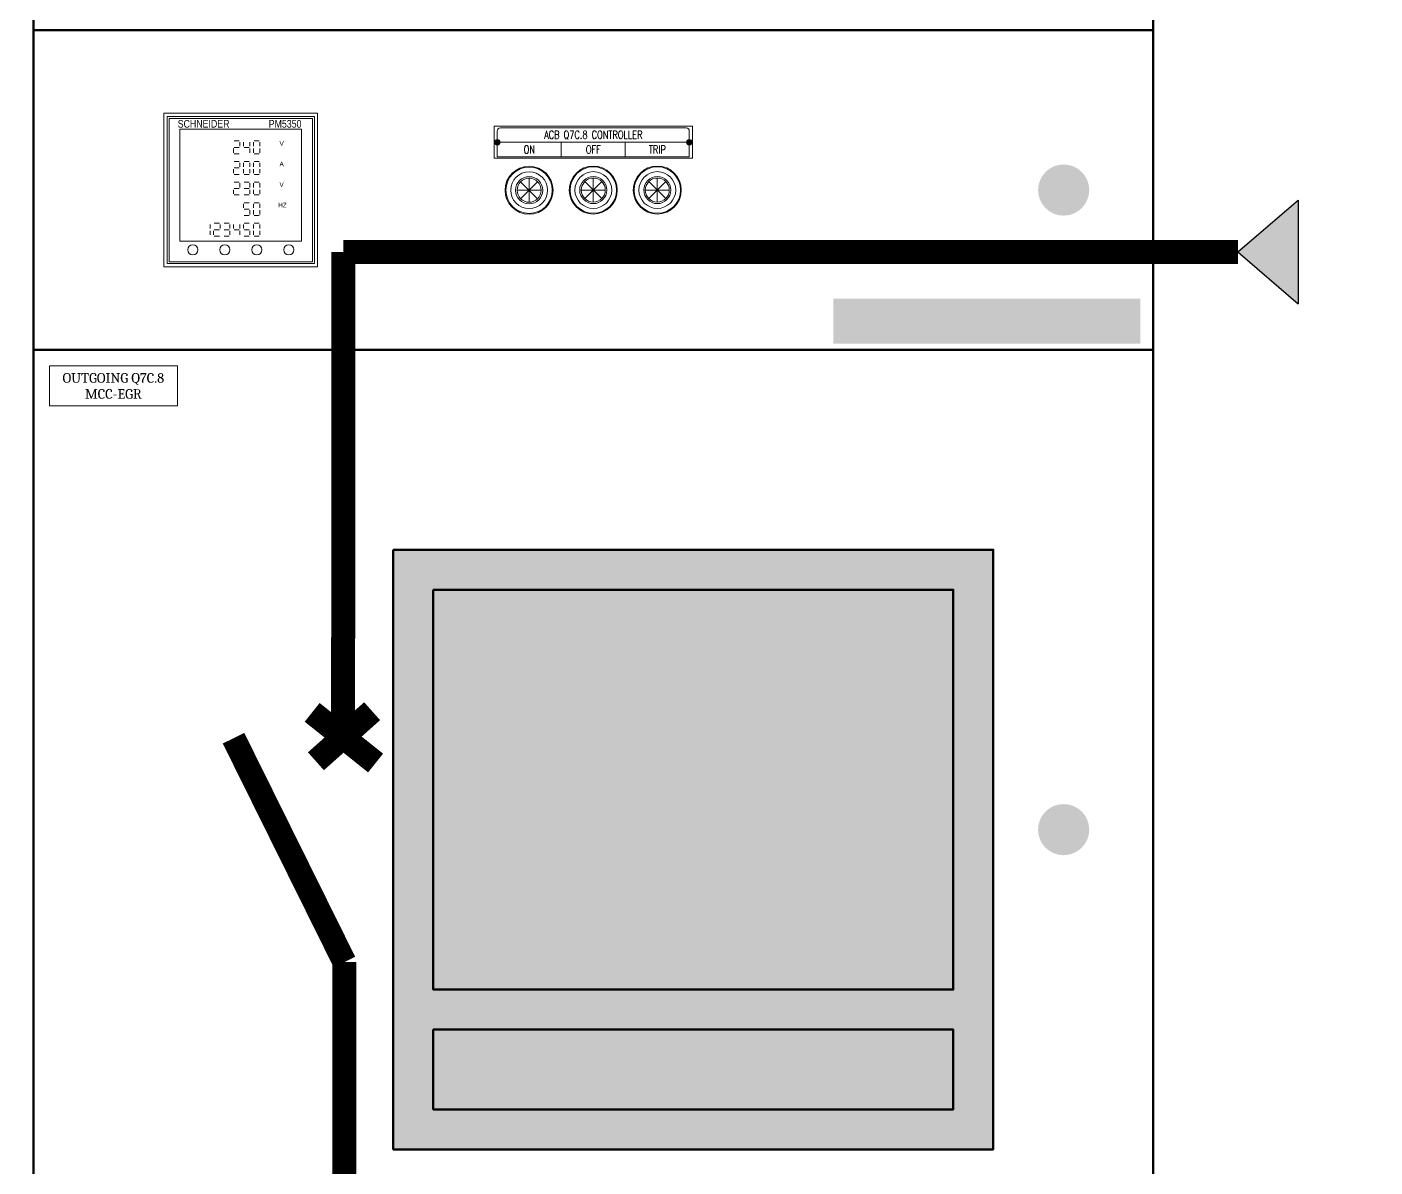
# Model space of a CAD drawing. Header units: millimetres. Extents: x -116965 to 323937, y 291661 to 566926.
# Drawn here: x -47836 to -46993, y 305226 to 305939 of the extents above; entities that cross this region are included whole.
import ezdxf
from ezdxf.enums import TextEntityAlignment as Align

# ---------------------------------------------------------------- set-up
doc = ezdxf.new("R2010")
doc.units = ezdxf.units.MM
doc.layers.get('0').update_dxf_attribs({"lineweight": 18})
for name, color, linetype, lineweight in [('BASE', 7, 'Continuous', 15), ('hw_Punch', 3, 'Continuous', 9), ('hw_Text', 7, 'Continuous', 13)]:
    doc.layers.add(name, color=color, linetype=linetype, lineweight=lineweight)
doc.layers.add('C00-00-00', color=7, linetype='Continuous')
for name, color, linetype, true_color in [('C32-AD-3C', 7, 'Continuous', 0x32ad3c), ('C34-3A-40', 7, 'Continuous', 0x343a40), ('C49-50-57', 7, 'Continuous', 0x495057), ('CAD-B5-BD', 7, 'Continuous', 0xadb5bd), ('CB1-00-43', 7, 'Continuous', 0xb10043)]:
    doc.layers.add(name, color=color, linetype=linetype, true_color=true_color)
doc.styles.add('hw_Block', font='complex.shx', dxfattribs={"width": 0.75})
doc.styles.add('hw_Block.', font='Cambria.ttf')
doc.styles.add('VnArial', font='')
doc.styles.get('VnArial').set_extended_font_data('.VnArial NarrowH')

# ---------------------------------------------------------------- blocks, each defined once
blk = doc.blocks.new('*U1759')
at = {"color": 1}
for p, q in [((-7.5, 0), (7.5, 0)), ((5.3, 5.3), (-5.3, -5.3)), ((-5.3, 5.3), (5.3, -5.3)), ((0, -7.5), (0, 7.5))]:
    blk.add_line(p, q, dxfattribs=at)
for radius in [15, 14.5]:
    blk.add_circle((0, 0), radius)
for radius in [8.5, 7.5]:
    blk.add_circle((0, 0), radius, dxfattribs=at)
at = {"layer": 'hw_Punch'}
blk.add_circle((0, 0), 11.5, dxfattribs=at)
blk = doc.blocks.new('*U1760')
at = {"color": 2}
for p, q in [((5.3, 5.3), (-5.3, -5.3)), ((-5.3, 5.3), (5.3, -5.3)), ((0, -7.5), (0, 7.5)), ((-7.5, 0), (7.5, 0))]:
    blk.add_line(p, q, dxfattribs=at)
for radius in [15, 14.5]:
    blk.add_circle((0, 0), radius)
for radius in [8.5, 7.5]:
    blk.add_circle((0, 0), radius, dxfattribs=at)
at = {"layer": 'hw_Punch'}
blk.add_circle((0, 0), 11.5, dxfattribs=at)
blk = doc.blocks.new('*U1767')
at = {"color": 3}
for p, q in [((5.3, 5.3), (-5.3, -5.3)), ((-5.3, 5.3), (5.3, -5.3)), ((0, -7.5), (0, 7.5)), ((-7.5, 0), (7.5, 0))]:
    blk.add_line(p, q, dxfattribs=at)
for radius in [15, 14.5]:
    blk.add_circle((0, 0), radius)
for radius in [8.5, 7.5]:
    blk.add_circle((0, 0), radius, dxfattribs=at)
at = {"layer": 'hw_Punch'}
blk.add_circle((0, 0), 11.5, dxfattribs=at)
blk = doc.blocks.new('1232')
at = {"color": 7, "linetype": 'Continuous', "lineweight": 13}
for p, q in [((43.84, 78.67), (47.07, 78.67)), ((47.48, 77.94), (47.48, 75.37)), ((49.66, 77.94), (49.66, 75.37)), ((53.72, 77.94), (53.72, 75.37)), ((55.9, 77.94), (55.9, 75.37)), ((56.31, 78.67), (59.54, 78.67)), ((59.95, 77.94), (59.95, 75.37)), ((43.43, 71.35), (43.43, 73.92)), ((43.84, 74.65), (47.07, 74.65)), ((43.84, 70.62), (47.07, 70.62)), ((50.08, 74.65), (53.3, 74.65)), ((53.72, 71.35), (53.72, 73.92)), ((55.9, 71.35), (55.9, 73.92)), ((56.31, 70.62), (59.54, 70.62)), ((59.95, 71.35), (59.95, 73.92)), ((43.43, 58.49), (43.43, 61.06)), ((43.84, 65.82), (47.07, 65.82)), ((43.84, 61.79), (47.07, 61.79)), ((47.48, 65.09), (47.48, 62.52)), ((49.66, 65.09), (49.66, 62.52)), ((49.66, 58.49), (49.66, 61.06)), ((50.08, 65.82), (53.3, 65.82)), ((53.72, 65.09), (53.72, 62.52)), ((53.72, 58.49), (53.72, 61.06)), ((55.9, 65.09), (55.9, 62.52)), ((55.9, 58.49), (55.9, 61.06)), ((56.31, 65.82), (59.54, 65.82)), ((59.95, 65.09), (59.95, 62.52)), ((59.95, 58.49), (59.95, 61.06)), ((43.84, 57.77), (47.07, 57.77)), ((43.84, 52.96), (47.07, 52.96)), ((47.48, 52.23), (47.48, 49.66)), ((50.08, 57.77), (53.3, 57.77)), ((50.08, 52.96), (53.3, 52.96)), ((53.72, 52.23), (53.72, 49.66)), ((55.9, 52.23), (55.9, 49.66)), ((56.31, 57.77), (59.54, 57.77)), ((56.31, 52.96), (59.54, 52.96)), ((59.95, 52.23), (59.95, 49.66)), ((43.43, 45.64), (43.43, 48.21)), ((43.84, 48.94), (47.07, 48.94)), ((43.84, 44.91), (47.07, 44.91)), ((50.08, 48.94), (53.3, 48.94)), ((50.08, 44.91), (53.3, 44.91)), ((53.72, 45.64), (53.72, 48.21)), ((55.9, 45.64), (55.9, 48.21)), ((56.31, 44.91), (59.54, 44.91)), ((59.95, 45.64), (59.95, 48.21)), ((49.66, 39.38), (49.66, 36.81)), ((50.08, 40.1), (53.3, 40.1)), ((50.08, 36.08), (53.3, 36.08)), ((53.72, 32.78), (53.72, 35.35)), ((55.9, 39.38), (55.9, 36.81)), ((55.9, 32.78), (55.9, 35.35)), ((56.31, 40.1), (59.54, 40.1)), ((59.95, 39.38), (59.95, 36.81)), ((59.95, 32.78), (59.95, 35.35)), ((28.79, 26.5), (28.79, 23.93)), ((31.38, 27.23), (34.61, 27.23)), ((35.02, 26.5), (35.02, 23.93)), ((37.61, 27.23), (40.84, 27.23)), ((41.25, 26.5), (41.25, 23.93)), ((43.43, 26.5), (43.43, 23.93)), ((47.48, 26.5), (47.48, 23.93)), ((49.66, 26.5), (49.66, 23.93)), ((50.08, 32.06), (53.3, 32.06)), ((50.08, 27.23), (53.3, 27.23)), ((55.9, 26.5), (55.9, 23.93)), ((56.31, 32.06), (59.54, 32.06)), ((56.31, 27.23), (59.54, 27.23)), ((59.95, 26.5), (59.95, 23.93)), ((28.79, 19.91), (28.79, 22.47)), ((30.97, 19.91), (30.97, 22.47)), ((31.38, 23.2), (34.61, 23.2)), ((31.38, 19.18), (34.61, 19.18)), ((37.61, 23.2), (40.84, 23.2)), ((37.61, 19.18), (40.84, 19.18)), ((41.25, 19.91), (41.25, 22.47)), ((43.84, 23.2), (47.07, 23.2)), ((47.48, 19.91), (47.48, 22.47)), ((50.08, 23.2), (53.3, 23.2)), ((50.08, 19.18), (53.3, 19.18)), ((53.72, 19.91), (53.72, 22.47)), ((55.9, 19.91), (55.9, 22.47)), ((56.31, 19.18), (59.54, 19.18)), ((59.95, 19.91), (59.95, 22.47))]:
    blk.add_line(p, q, dxfattribs=at)
at = {"layer": 'BASE', "lineweight": 13}
for points in [[(96, 0), (0, 0), (0, 96), (96, 96)], [(3.2, 3.2), (92.8, 3.2), (92.8, 92.8), (3.2, 92.8)], [(10, 16.06), (86, 16.06), (86, 86), (10, 86)]]:
    blk.add_lwpolyline(points, close=True, dxfattribs=at)
at = {"layer": 'BASE', "color": 3, "lineweight": 13}
blk.add_lwpolyline([(2, 2), (94, 2), (94, 94), (2, 94)], close=True, dxfattribs=at)
at = {"layer": 'BASE', "lineweight": 13}
for centre in [(18, 10.61), (38, 10.61), (58, 10.61), (78, 10.61)]:
    blk.add_circle(centre, 3.2, dxfattribs=at)
at = {"layer": 'hw_Text', "lineweight": 13, "style": 'VnArial'}
for s, height, p in [('Schneider', 4.8, (24.76, 89.41)), ('V', 2.88, (73.53, 77.14)), ('A', 2.88, (73.53, 64.28)), ('V', 2.88, (73.53, 51.43)), ('Hz', 2.88, (74.05, 38.57))]:
    blk.add_text(s, height=height, rotation=360, dxfattribs=at).set_placement(p, align=Align.MIDDLE_CENTER)
at = {"layer": 'hw_Text', "color": 1, "lineweight": 13, "style": 'VnArial'}
blk.add_text('PM5350', height=4.8, rotation=360, dxfattribs=at).set_placement((75.69, 89.41), align=Align.MIDDLE_CENTER)
blk = doc.blocks.new('Load Outgoingx')
at = {"color": 0, "lineweight": 5, "ltscale": 0.7}
blk.add_lwpolyline([(10, -10), (10, -35), (90, -35), (90, -10)], close=True, dxfattribs=at)
at = {"color": 0, "lineweight": 5, "style": 'hw_Block.'}
for tag, p in [('LINE1', (50, -17.5)), ('LINE2', (50, -27.5))]:
    blk.add_attdef(tag, text='', height=6, dxfattribs=at).set_placement(p, align=Align.MIDDLE_CENTER)

msp = doc.modelspace()

# ---------------------------------------------------------------- hatches: boundary and pattern name
h = msp.add_hatch(color=0)
h.dxf.hatch_style = 1
h.paths.add_polyline_path([(-47542.023707, 305868.335368, 0.4142135624), (-47543.286796, 305867.072279, 0.4142135624), (-47542.023707, 305865.80919)])
h.paths.add_polyline_path([(-47542.023707, 305868.335368), (-47542.023707, 305867.072279), (-47540.760618, 305867.072279, 0.4142135624)])
h.paths.add_polyline_path([(-47540.760618, 305867.072279), (-47542.023707, 305867.072279), (-47542.023707, 305865.80919, 0.4142135624)])
h = msp.add_hatch(color=0)
h.dxf.hatch_style = 1
h.paths.add_polyline_path([(-47422.023707, 305868.335368, 0.4142135624), (-47423.286796, 305867.072279, 0.4142135624), (-47422.023707, 305865.80919)])
h.paths.add_polyline_path([(-47422.023707, 305868.335368), (-47422.023707, 305867.072279), (-47420.760618, 305867.072279, 0.4142135624)])
h.paths.add_polyline_path([(-47420.760618, 305867.072279), (-47422.023707, 305867.072279), (-47422.023707, 305865.80919, 0.4142135624)])
at = {"lineweight": -3, "ltscale": 5}
h = msp.add_hatch(color=1, dxfattribs=at)
h.dxf.hatch_style = 1
h.paths.add_polyline_path([(-47041.555864, 305766.157853), (-47041.555864, 305830.906537), (-47079.122264, 305798.532195)])
at = {"layer": 'C00-00-00'}
h = msp.add_hatch(color=256, dxfattribs=at)
edge = h.paths.add_edge_path()
edge.add_arc((-47188.078156, 305837.214427), 15.997765, 0, 360)
h = msp.add_hatch(color=256, dxfattribs=at)
h.dxf.hatch_style = 2
h.paths.add_polyline_path([(-47332.058056, 305769.223917), (-47140.084856, 305769.223917), (-47140.084856, 305741.227827), (-47332.058056, 305741.227827)])
h = msp.add_hatch(color=256, dxfattribs=at)
h.dxf.hatch_style = 2
h.paths.add_polyline_path([(-47607.019668, 305612.245833), (-47232.072012, 305612.245833), (-47232.072012, 305237.298177), (-47607.019668, 305237.298177)])
h = msp.add_hatch(color=256, dxfattribs=at)
h.dxf.hatch_style = 2
h.paths.add_polyline_path([(-47367.053168, 305557.253508), (-47347.055962, 305557.253508), (-47347.055962, 305342.28352), (-47367.053168, 305342.28352)])
h = msp.add_hatch(color=256, dxfattribs=at)
h.dxf.hatch_style = 2
h.paths.add_polyline_path([(-47414.54654, 305522.258395), (-47382.051074, 305522.258395), (-47382.051074, 305497.261883), (-47414.54654, 305497.261883)])
h = msp.add_hatch(color=256, dxfattribs=at)
edge = h.paths.add_edge_path()
edge.add_arc((-47188.078156, 305437.270258), 15.997765, 0, 360)
at = {"layer": 'C32-AD-3C'}
h = msp.add_hatch(color=256, dxfattribs=at)
h.dxf.hatch_style = 2
h.paths.add_polyline_path([(-47577.023856, 305512.259789), (-47522.031534, 305512.259789), (-47522.031534, 305412.273748), (-47577.023856, 305412.273748)])
h = msp.add_hatch(color=256, dxfattribs=at)
h.dxf.hatch_style = 2
h.paths.add_polyline_path([(-47457.040606, 305472.265373), (-47432.044096, 305472.265373), (-47432.044096, 305462.26677), (-47457.040606, 305462.26677)])
at = {"layer": 'C34-3A-40'}
h = msp.add_hatch(color=256, dxfattribs=at)
h.dxf.hatch_style = 2
h.paths.add_polyline_path([(-47582.023159, 305587.24932), (-47257.068525, 305587.24932), (-47257.068525, 305337.284217), (-47582.023159, 305337.284217)])
h = msp.add_hatch(color=256, dxfattribs=at)
h.dxf.hatch_style = 2
h.paths.add_polyline_path([(-47582.023159, 305312.287708), (-47257.068525, 305312.287708), (-47257.068525, 305262.294686), (-47582.023159, 305262.294686)])
at = {"layer": 'C49-50-57'}
h = msp.add_hatch(color=256, dxfattribs=at)
h.dxf.hatch_style = 2
h.paths.add_polyline_path([(-47367.053168, 305557.253508), (-47347.055962, 305557.253508), (-47347.055962, 305449.768514), (-47367.053168, 305449.768514)])
at = {"layer": 'CAD-B5-BD'}
h = msp.add_hatch(color=256, dxfattribs=at)
h.dxf.hatch_style = 2
h.paths.add_polyline_path([(-47572.024556, 305507.260489), (-47527.030837, 305507.260489), (-47527.030837, 305462.26677), (-47572.024556, 305462.26677)])
at = {"layer": 'CB1-00-43'}
h = msp.add_hatch(color=256, dxfattribs=at)
h.dxf.hatch_style = 2
h.paths.add_polyline_path([(-47457.040606, 305522.258395), (-47424.545143, 305522.258395), (-47424.545143, 305497.261883), (-47457.040606, 305497.261883)])

# ---------------------------------------------------------------- linework, layer by layer
for p, q in [((-47522.023707, 305837.072279), (-47522.023707, 305837.072279)), ((-47522.023707, 305837.072279), (-47522.023707, 305837.072279)), ((-47482.023707, 305837.072279), (-47482.023707, 305837.072279)), ((-47482.023707, 305837.072279), (-47482.023707, 305837.072279)), ((-47442.023707, 305837.072279), (-47442.023707, 305837.072279)), ((-47442.023707, 305837.072279), (-47442.023707, 305837.072279))]:
    msp.add_line(p, q)
at = {"lineweight": -3, "ltscale": 5}
for p, q in [((-47079.122264, 305798.532195), (-47041.555864, 305830.906537)), ((-47041.555864, 305830.906537), (-47041.555864, 305766.157853)), ((-47079.122264, 305798.532195), (-47041.555864, 305766.157853))]:
    msp.add_line(p, q, dxfattribs=at)
for points in [[(-47544.023707, 305877.072279), (-47420.023707, 305877.072279), (-47420.023707, 305857.072279), (-47544.023707, 305857.072279)], [(-47542.023707, 305867.072279), (-47502.023707, 305867.072279), (-47502.023707, 305858.072279), (-47542.023707, 305858.072279)], [(-47502.023707, 305867.072279), (-47462.023707, 305867.072279), (-47462.023707, 305858.072279), (-47502.023707, 305858.072279)], [(-47462.023707, 305867.072279), (-47422.023707, 305867.072279), (-47422.023707, 305858.072279), (-47462.023707, 305858.072279)]]:
    msp.add_lwpolyline(points, close=True)
msp.add_lwpolyline([(-47540.023707, 305876.072279), (-47424.023707, 305876.072279, -0.4142135624), (-47422.023707, 305874.072279), (-47422.023707, 305858.072279), (-47542.023707, 305858.072279), (-47542.023707, 305874.072279, -0.4142135624)], format="xyb", close=True)
at = {"color": 1, "lineweight": -3, "ltscale": 5, "const_width": 15}
for points in [[(-47638.406039, 305495.159808), (-47638.211403, 305798.532195)], [(-47079.122264, 305798.532195), (-47638.211403, 305798.532195)], [(-47618.097752, 305478.927367), (-47657.743972, 305510.616642)], [(-47655.401605, 305480.007917), (-47620.260257, 305511.33714)], [(-47637.568364, 305354.456396), (-47706.891832, 305494.456396)], [(-47637.568364, 305354.456396), (-47637.568364, 305037.326092)]]:
    msp.add_lwpolyline(points, dxfattribs=at)
for centre, radius in [((-47542.023707, 305867.072279), 1.75), ((-47542.023707, 305867.072279), 1.263089), ((-47422.023707, 305867.072279), 1.75), ((-47422.023707, 305867.072279), 1.263089)]:
    msp.add_circle(centre, radius)
at = {"layer": 'C00-00-00', "lineweight": 211}
msp.add_lwpolyline([(-47831.988262, 307037.046927), (-47132.085971, 307037.046927), (-47132.085971, 304837.354008), (-47831.988262, 304837.354008)], close=True, dxfattribs=at)
at = {"layer": 'C00-00-00', "lineweight": 100}
for points in [[(-48031.960346, 306937.060883), (-47831.988262, 306937.060883), (-47831.988262, 304937.340052), (-48031.960346, 304937.340052)], [(-47132.085971, 306937.060883), (-46732.113887, 306937.060883), (-46732.113887, 304937.340052), (-47132.085971, 304937.340052)], [(-47831.988262, 306137.172552), (-47132.085971, 306137.172552), (-47132.085971, 305937.200467), (-47831.988262, 305937.200467)], [(-47831.988262, 305937.200467), (-47132.085971, 305937.200467), (-47132.085971, 305737.228383), (-47831.988262, 305737.228383)], [(-47831.988262, 305737.228383), (-47132.085971, 305737.228383), (-47132.085971, 305137.312133), (-47831.988262, 305137.312133)]]:
    msp.add_lwpolyline(points, close=True, dxfattribs=at)
at = {"layer": 'C00-00-00', "lineweight": 50}
for points in [[(-47607.019668, 305612.245833), (-47232.072012, 305612.245833), (-47232.072012, 305237.298177), (-47607.019668, 305237.298177)], [(-47582.023159, 305587.24932), (-47257.068525, 305587.24932), (-47257.068525, 305337.284217), (-47582.023159, 305337.284217)], [(-47582.023159, 305312.287708), (-47257.068525, 305312.287708), (-47257.068525, 305262.294686), (-47582.023159, 305262.294686)]]:
    msp.add_lwpolyline(points, close=True, dxfattribs=at)

# ---------------------------------------------------------------- block references
for name, p in [('1232', (-47750.349708, 305789.214425)), ('*U1767', (-47522.165853, 305837.072279)), ('*U1759', (-47482.023707, 305837.214425)), ('*U1760', (-47442.023707, 305837.214425))]:
    msp.add_blockref(name, p)
at = {"lineweight": -3}
msp.add_blockref('Load Outgoingx', (-47831.988262, 305737.228383), dxfattribs=at).add_auto_attribs({'LINE2': 'MCC-EGR', 'LINE1': 'OUTGOING Q7C.8'})

# ---------------------------------------------------------------- texts
at = {"char_height": 5, "attachment_point": 5, "style": 'hw_Block'}
for s, width, insert in [('ACB Q7C.8 CONTROLLER', 114.69911192, (-47482.023707, 305871.572279)), ('ON', 61.04856746, (-47522.023707, 305862.572279)), ('OFF', 61.04856746, (-47482.023707, 305862.572279)), ('TRIP', 61.04856746, (-47442.023707, 305862.572279))]:
    msp.add_mtext_dynamic_manual_height_columns(s, width=width, gutter_width=12.5, heights=[0], dxfattribs=dict(at, insert=insert))

doc.saveas('drawing.dxf')
